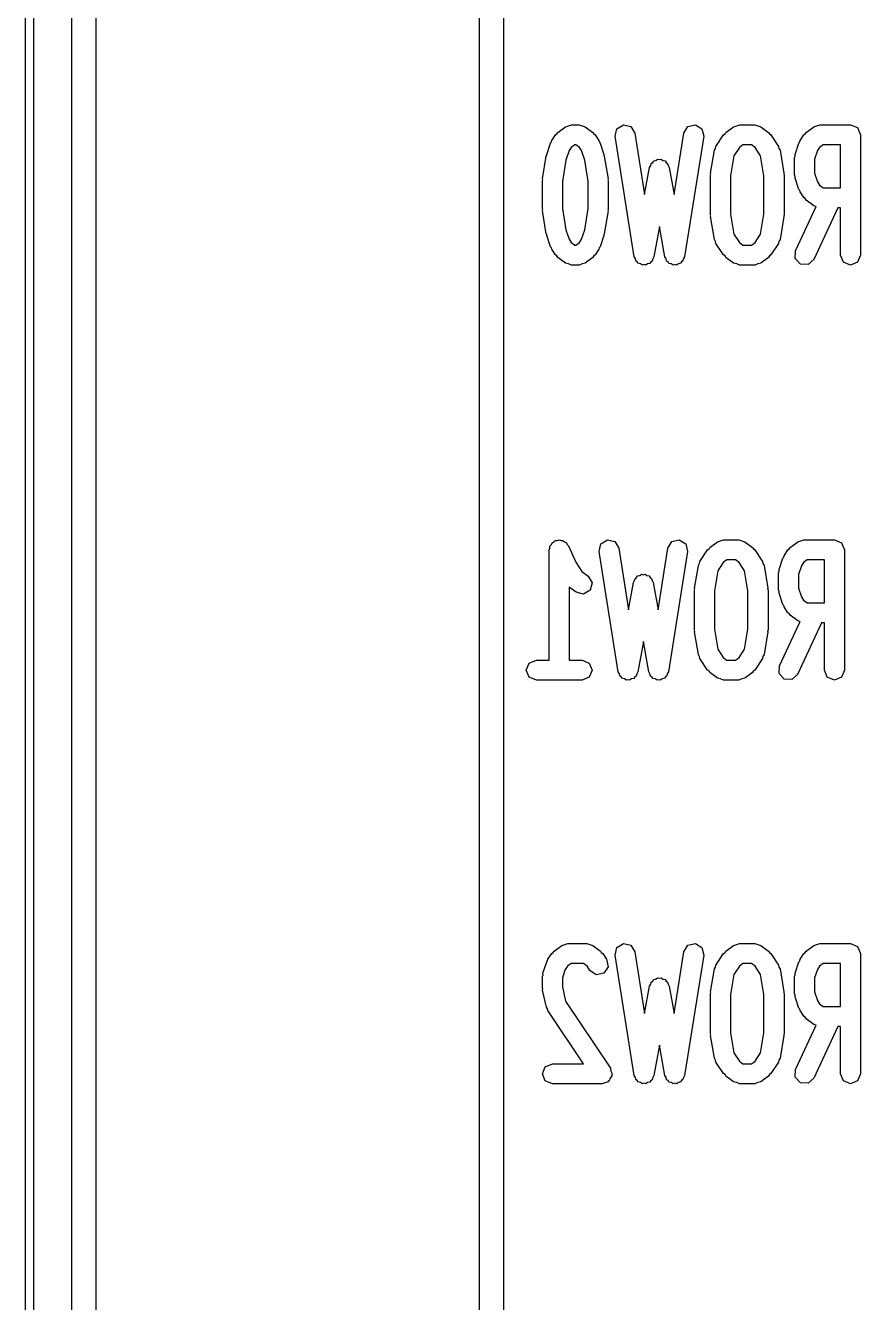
# Model space of a CAD drawing. Extents: x 62 to 223, y -188 to -37.
# Drawn here: x 88.21 to 93.42, y -71.18 to -63.23 of the extents above; entities that cross this region are included whole.
import ezdxf

# ---------------------------------------------------------------- set-up
doc = ezdxf.new("R2010")
doc.units = 0
doc.layers.add('BLACK', color=7, linetype='CONTINUOUS')

msp = doc.modelspace()

# ---------------------------------------------------------------- linework, layer by layer
at = {"layer": 'BLACK', "linetype": 'CONTINUOUS'}
for p, q in [((88.2141, -118.993), (88.2141, -43.2947)), ((88.264, -43.2947), (88.264, -119)), ((88.5027, -78.27), (88.5027, -47.79)), ((91.1927, -47.79), (91.1927, -78.27)), ((88.6527, -47.865), (88.6527, -78.195)), ((91.0427, -78.195), (91.0427, -47.865)), ((91.5312, -63.893), (91.5788, -63.8573)), ((91.5788, -63.8573), (91.598, -63.8524)), ((91.598, -63.8524), (91.6163, -63.8448)), ((91.6163, -63.8448), (91.6639, -63.8448)), ((91.6639, -63.8448), (91.6822, -63.8524)), ((91.6822, -63.8524), (91.7014, -63.8573)), ((91.7014, -63.8573), (91.749, -63.893)), ((91.8879, -63.9171), (91.899, -63.8706)), ((91.899, -63.8706), (91.9398, -63.8456)), ((91.9398, -63.8456), (91.9863, -63.8567)), ((91.9863, -63.8567), (92.0113, -63.8975)), ((92.3165, -63.8975), (92.3415, -63.8567)), ((92.3415, -63.8567), (92.388, -63.8456)), ((92.388, -63.8456), (92.4288, -63.8706)), ((92.4288, -63.8706), (92.4399, -63.9171)), ((92.5788, -63.893), (92.6264, -63.8573)), ((92.6264, -63.8573), (92.6456, -63.8524)), ((92.6456, -63.8524), (92.6639, -63.8448)), ((92.6639, -63.8448), (92.7591, -63.8448)), ((92.7591, -63.8448), (92.7774, -63.8524)), ((92.7774, -63.8524), (92.7966, -63.8573)), ((92.7966, -63.8573), (92.8442, -63.893)), ((93.0788, -63.893), (93.1264, -63.8573)), ((93.1264, -63.8573), (93.1456, -63.8524)), ((93.1456, -63.8524), (93.1639, -63.8448)), ((93.1639, -63.8448), (93.3544, -63.8448)), ((93.3544, -63.8448), (93.3986, -63.8631)), ((93.3986, -63.8631), (93.4169, -63.9073)), ((91.4855, -63.9589), (91.4912, -63.9525)), ((91.4912, -63.9525), (91.4928, -63.944)), ((91.4928, -63.944), (91.5166, -63.9083)), ((91.5166, -63.9083), (91.5256, -63.9023)), ((91.5256, -63.9023), (91.5312, -63.893)), ((91.749, -63.893), (91.7545, -63.9023)), ((91.7545, -63.9023), (91.7635, -63.9083)), ((91.7635, -63.9083), (91.7873, -63.944)), ((91.7873, -63.944), (91.789, -63.9525)), ((91.789, -63.9525), (91.7946, -63.9589)), ((92.0069, -64.6671), (91.8879, -63.9171)), ((92.0113, -63.8975), (92.0721, -64.2806)), ((92.2556, -64.2806), (92.3165, -63.8975)), ((92.4399, -63.9171), (92.3209, -64.6671)), ((92.5166, -63.9798), (92.5643, -63.9083)), ((92.5643, -63.9083), (92.5733, -63.9023)), ((92.5733, -63.9023), (92.5788, -63.893)), ((92.8442, -63.893), (92.8498, -63.9023)), ((92.8498, -63.9023), (92.8588, -63.9083)), ((92.8588, -63.9083), (92.9064, -63.9798)), ((93.0332, -63.9589), (93.0388, -63.9525)), ((93.0388, -63.9525), (93.0405, -63.944)), ((93.0405, -63.944), (93.0643, -63.9083)), ((93.0643, -63.9083), (93.0733, -63.9023)), ((93.0733, -63.9023), (93.0788, -63.893)), ((93.4169, -63.9073), (93.4169, -64.6573)), ((91.4617, -64.0304), (91.4855, -63.9589)), ((91.4621, -64.0355), (91.4617, -64.0304)), ((91.6015, -64.0064), (91.5819, -64.0653)), ((91.6147, -63.9866), (91.6015, -64.0064)), ((91.6371, -63.9698), (91.6147, -63.9866)), ((91.6431, -63.9698), (91.6371, -63.9698)), ((91.6654, -63.9866), (91.6431, -63.9698)), ((91.6787, -64.0064), (91.6654, -63.9866)), ((91.6983, -64.0653), (91.6787, -64.0064)), ((91.7946, -63.9589), (91.8184, -64.0304)), ((91.8184, -64.0304), (91.8181, -64.0355)), ((92.4832, -64.147), (92.507, -64.0042)), ((92.507, -64.0042), (92.5141, -63.9928)), ((92.5141, -63.9928), (92.5166, -63.9798)), ((92.6623, -63.9866), (92.6281, -64.0379)), ((92.6847, -63.9698), (92.6623, -63.9866)), ((92.7383, -63.9698), (92.6847, -63.9698)), ((92.7607, -63.9866), (92.7383, -63.9698)), ((92.7949, -64.0379), (92.7607, -63.9866)), ((92.9064, -63.9798), (92.909, -63.9928)), ((92.909, -63.9928), (92.916, -64.0042)), ((92.916, -64.0042), (92.9398, -64.147)), ((93.0094, -64.0304), (93.0332, -63.9589)), ((93.0101, -64.0406), (93.0094, -64.0304)), ((93.1491, -64.0064), (93.1311, -64.0603)), ((93.1623, -63.9866), (93.1491, -64.0064)), ((93.1847, -63.9698), (93.1623, -63.9866)), ((93.2919, -63.9698), (93.1847, -63.9698)), ((93.2919, -64.2376), (93.2919, -63.9698)), ((91.4356, -64.1827), (91.4594, -64.0399)), ((91.4594, -64.0399), (91.4621, -64.0355)), ((91.5819, -64.0653), (91.5597, -64.1982)), ((91.7204, -64.1982), (91.6983, -64.0653)), ((91.8181, -64.0355), (91.8208, -64.0399)), ((91.8208, -64.0399), (91.8446, -64.1827)), ((92.0721, -64.2806), (92.1024, -64.1106)), ((92.1024, -64.1106), (92.1097, -64.0991)), ((92.1097, -64.0991), (92.1126, -64.0858)), ((92.1126, -64.0858), (92.1221, -64.0798)), ((92.1221, -64.0798), (92.1281, -64.0703)), ((92.1281, -64.0703), (92.1414, -64.0674)), ((92.1414, -64.0674), (92.1529, -64.06)), ((92.1529, -64.06), (92.1639, -64.0624)), ((92.1639, -64.0624), (92.1748, -64.06)), ((92.1748, -64.06), (92.1863, -64.0674)), ((92.1863, -64.0674), (92.1997, -64.0703)), ((92.1997, -64.0703), (92.2057, -64.0798)), ((92.2057, -64.0798), (92.2151, -64.0858)), ((92.2151, -64.0858), (92.2181, -64.0991)), ((92.2181, -64.0991), (92.2254, -64.1106)), ((92.2254, -64.1106), (92.2556, -64.2806)), ((92.6281, -64.0379), (92.6073, -64.1625)), ((92.8157, -64.1625), (92.7949, -64.0379)), ((93.0061, -64.0501), (93.0101, -64.0406)), ((93.0061, -64.1573), (93.0061, -64.0501)), ((93.1311, -64.0603), (93.1311, -64.1471)), ((91.4347, -64.193), (91.4368, -64.188)), ((91.4368, -64.188), (91.4356, -64.1827)), ((91.8446, -64.1827), (91.8434, -64.188)), ((91.8434, -64.188), (91.8454, -64.193)), ((92.4823, -64.1573), (92.4844, -64.1523)), ((92.4823, -64.4073), (92.4823, -64.1573)), ((92.4844, -64.1523), (92.4832, -64.147)), ((92.6073, -64.1625), (92.6073, -64.4021)), ((92.8157, -64.4021), (92.8157, -64.1625)), ((92.9398, -64.147), (92.9386, -64.1523)), ((92.9386, -64.1523), (92.9407, -64.1573)), ((92.9407, -64.1573), (92.9407, -64.4073)), ((93.0101, -64.1668), (93.0061, -64.1573)), ((93.0094, -64.1771), (93.0101, -64.1668)), ((93.0332, -64.2485), (93.0094, -64.1771)), ((93.1311, -64.1471), (93.1491, -64.201)), ((91.4347, -64.3716), (91.4347, -64.193)), ((91.5597, -64.1982), (91.5597, -64.3664)), ((91.7204, -64.3664), (91.7204, -64.1982)), ((91.8454, -64.193), (91.8454, -64.3716)), ((93.0388, -64.255), (93.0332, -64.2485)), ((93.0405, -64.2634), (93.0388, -64.255)), ((93.0643, -64.2991), (93.0405, -64.2634)), ((93.1491, -64.201), (93.1623, -64.2209)), ((93.1623, -64.2209), (93.1847, -64.2376)), ((93.1847, -64.2376), (93.2919, -64.2376)), ((93.0733, -64.3051), (93.0643, -64.2991)), ((93.0788, -64.3144), (93.0733, -64.3051)), ((93.1264, -64.3501), (93.0788, -64.3144)), ((93.1412, -64.3539), (93.1264, -64.3501)), ((91.4368, -64.3766), (91.4347, -64.3716)), ((91.4356, -64.3818), (91.4368, -64.3766)), ((91.4594, -64.5247), (91.4356, -64.3818)), ((91.5597, -64.3664), (91.5819, -64.4993)), ((91.6983, -64.4993), (91.7204, -64.3664)), ((91.8446, -64.3818), (91.8208, -64.5247)), ((91.8454, -64.3716), (91.8434, -64.3766)), ((91.8434, -64.3766), (91.8446, -64.3818)), ((92.4844, -64.4123), (92.4823, -64.4073)), ((92.4832, -64.4176), (92.4844, -64.4123)), ((92.507, -64.5604), (92.4832, -64.4176)), ((92.6073, -64.4021), (92.6281, -64.5266)), ((92.7949, -64.5266), (92.8157, -64.4021)), ((92.9398, -64.4176), (92.916, -64.5604)), ((92.9407, -64.4073), (92.9386, -64.4123)), ((92.9386, -64.4123), (92.9398, -64.4176)), ((93.012, -64.6309), (93.1412, -64.3539)), ((93.2751, -64.3626), (93.1253, -64.6837)), ((93.2919, -64.3626), (93.2751, -64.3626)), ((93.2919, -64.6573), (93.2919, -64.3626)), ((91.5819, -64.4993), (91.6015, -64.5582)), ((91.6787, -64.5582), (91.6983, -64.4993)), ((92.1639, -64.4786), (92.1302, -64.6682)), ((92.1976, -64.6682), (92.1639, -64.4786)), ((91.4621, -64.5291), (91.4594, -64.5247)), ((91.4617, -64.5342), (91.4621, -64.5291)), ((91.4855, -64.6056), (91.4617, -64.5342)), ((91.6015, -64.5582), (91.6147, -64.578)), ((91.6147, -64.578), (91.6371, -64.5948)), ((91.6431, -64.5948), (91.6654, -64.578)), ((91.6654, -64.578), (91.6787, -64.5582)), ((91.8184, -64.5342), (91.7946, -64.6056)), ((91.8208, -64.5247), (91.8181, -64.5291)), ((91.8181, -64.5291), (91.8184, -64.5342)), ((92.5141, -64.5717), (92.507, -64.5604)), ((92.5166, -64.5848), (92.5141, -64.5717)), ((92.5643, -64.6562), (92.5166, -64.5848)), ((92.6281, -64.5266), (92.6623, -64.578)), ((92.6623, -64.578), (92.6847, -64.5948)), ((92.7383, -64.5948), (92.7607, -64.578)), ((92.7607, -64.578), (92.7949, -64.5266)), ((92.9064, -64.5848), (92.8588, -64.6562)), ((92.909, -64.5717), (92.9064, -64.5848)), ((92.916, -64.5604), (92.909, -64.5717)), ((91.4912, -64.6121), (91.4855, -64.6056)), ((91.4928, -64.6205), (91.4912, -64.6121)), ((91.5166, -64.6562), (91.4928, -64.6205)), ((91.5256, -64.6623), (91.5166, -64.6562)), ((91.5311, -64.6716), (91.5256, -64.6623)), ((91.6371, -64.5948), (91.6431, -64.5948)), ((91.7545, -64.6623), (91.749, -64.6716)), ((91.7635, -64.6562), (91.7545, -64.6623)), ((91.7873, -64.6205), (91.7635, -64.6562)), ((91.789, -64.6121), (91.7873, -64.6205)), ((91.7946, -64.6056), (91.789, -64.6121)), ((92.0143, -64.6792), (92.0069, -64.6671)), ((92.1302, -64.6682), (92.1225, -64.6802)), ((92.2052, -64.6802), (92.1976, -64.6682)), ((92.3209, -64.6671), (92.3134, -64.6792)), ((92.5733, -64.6623), (92.5643, -64.6562)), ((92.5788, -64.6716), (92.5733, -64.6623)), ((92.6847, -64.5948), (92.7383, -64.5948)), ((92.8498, -64.6623), (92.8443, -64.6716)), ((92.8588, -64.6562), (92.8498, -64.6623)), ((93.0099, -64.6786), (93.012, -64.6309)), ((93.3102, -64.7015), (93.2919, -64.6573)), ((93.4169, -64.6573), (93.3986, -64.7015)), ((91.5788, -64.7073), (91.5311, -64.6716)), ((91.598, -64.7122), (91.5788, -64.7073)), ((91.6163, -64.7198), (91.598, -64.7122)), ((91.6639, -64.7198), (91.6163, -64.7198)), ((91.6822, -64.7122), (91.6639, -64.7198)), ((91.7014, -64.7073), (91.6822, -64.7122)), ((91.749, -64.6716), (91.7014, -64.7073)), ((92.0174, -64.6931), (92.0143, -64.6792)), ((92.0264, -64.6988), (92.0174, -64.6931)), ((92.0319, -64.7079), (92.0264, -64.6988)), ((92.0457, -64.7112), (92.0319, -64.7079)), ((92.0577, -64.7188), (92.0457, -64.7112)), ((92.0681, -64.7165), (92.0577, -64.7188)), ((92.0784, -64.719), (92.0681, -64.7165)), ((92.0906, -64.7116), (92.0784, -64.719)), ((92.1044, -64.7085), (92.0906, -64.7116)), ((92.1102, -64.6996), (92.1044, -64.7085)), ((92.1192, -64.694), (92.1102, -64.6996)), ((92.1225, -64.6802), (92.1192, -64.694)), ((92.2086, -64.694), (92.2052, -64.6802)), ((92.2176, -64.6996), (92.2086, -64.694)), ((92.2234, -64.7085), (92.2176, -64.6996)), ((92.2372, -64.7116), (92.2234, -64.7085)), ((92.2493, -64.719), (92.2372, -64.7116)), ((92.2597, -64.7165), (92.2493, -64.719)), ((92.2701, -64.7188), (92.2597, -64.7165)), ((92.282, -64.7112), (92.2701, -64.7188)), ((92.2958, -64.7079), (92.282, -64.7112)), ((92.3014, -64.6988), (92.2958, -64.7079)), ((92.3104, -64.6931), (92.3014, -64.6988)), ((92.3134, -64.6792), (92.3104, -64.6931)), ((92.6264, -64.7073), (92.5788, -64.6716)), ((92.6456, -64.7122), (92.6264, -64.7073)), ((92.6639, -64.7198), (92.6456, -64.7122)), ((92.7591, -64.7198), (92.6639, -64.7198)), ((92.7774, -64.7122), (92.7591, -64.7198)), ((92.7966, -64.7073), (92.7774, -64.7122)), ((92.8443, -64.6716), (92.7966, -64.7073)), ((93.0422, -64.7139), (93.0099, -64.6786)), ((93.09, -64.716), (93.0422, -64.7139)), ((93.1253, -64.6837), (93.09, -64.716)), ((93.3544, -64.7198), (93.3102, -64.7015)), ((93.3986, -64.7015), (93.3544, -64.7198)), ((91.4776, -66.4928), (91.482, -66.482)), ((91.4776, -67.1803), (91.4776, -66.4928)), ((91.4817, -66.4704), (91.4908, -66.4608)), ((91.482, -66.482), (91.4817, -66.4704)), ((91.4908, -66.4608), (91.4959, -66.4486)), ((91.4959, -66.4486), (91.5067, -66.4441)), ((91.5067, -66.4441), (91.5147, -66.4357)), ((91.5147, -66.4357), (91.5279, -66.4353)), ((91.5279, -66.4353), (91.5401, -66.4303)), ((91.5401, -66.4303), (91.5509, -66.4348)), ((91.5509, -66.4348), (91.5625, -66.4345)), ((91.5625, -66.4345), (91.5721, -66.4435)), ((91.5721, -66.4435), (91.5843, -66.4486)), ((91.5843, -66.4486), (91.5887, -66.4594)), ((91.5887, -66.4594), (91.5972, -66.4674)), ((91.5972, -66.4674), (91.6427, -66.5697)), ((91.7879, -66.5026), (91.799, -66.4561)), ((91.799, -66.4561), (91.8398, -66.4311)), ((91.8398, -66.4311), (91.8863, -66.4422)), ((91.8863, -66.4422), (91.9113, -66.483)), ((91.9113, -66.483), (91.9721, -66.8661)), ((92.1556, -66.8661), (92.2165, -66.483)), ((92.2165, -66.483), (92.2415, -66.4422)), ((92.2415, -66.4422), (92.288, -66.4311)), ((92.288, -66.4311), (92.3288, -66.4561)), ((92.3288, -66.4561), (92.3399, -66.5026)), ((92.4166, -66.5653), (92.4643, -66.4938)), ((92.4643, -66.4938), (92.4733, -66.4878)), ((92.4733, -66.4878), (92.4788, -66.4785)), ((92.4788, -66.4785), (92.5264, -66.4428)), ((92.5264, -66.4428), (92.5456, -66.4379)), ((92.5456, -66.4379), (92.5639, -66.4303)), ((92.5639, -66.4303), (92.6591, -66.4303)), ((92.6591, -66.4303), (92.6774, -66.4379)), ((92.6774, -66.4379), (92.6966, -66.4428)), ((92.6966, -66.4428), (92.7442, -66.4785)), ((92.7442, -66.4785), (92.7498, -66.4878)), ((92.7498, -66.4878), (92.7588, -66.4938)), ((92.7588, -66.4938), (92.8064, -66.5653)), ((92.9405, -66.5295), (92.9643, -66.4938)), ((92.9643, -66.4938), (92.9733, -66.4878)), ((92.9733, -66.4878), (92.9788, -66.4785)), ((92.9788, -66.4785), (93.0264, -66.4428)), ((93.0264, -66.4428), (93.0456, -66.4379)), ((93.0456, -66.4379), (93.0639, -66.4303)), ((93.0639, -66.4303), (93.2544, -66.4303)), ((93.2544, -66.4303), (93.2986, -66.4486)), ((93.2986, -66.4486), (93.3169, -66.4928)), ((93.3169, -66.4928), (93.3169, -67.2428)), ((91.6427, -66.5697), (91.6814, -66.6278)), ((91.9069, -67.2526), (91.7879, -66.5026)), ((92.3399, -66.5026), (92.2209, -67.2526)), ((92.407, -66.5897), (92.4141, -66.5783)), ((92.4141, -66.5783), (92.4166, -66.5653)), ((92.5623, -66.5721), (92.5281, -66.6234)), ((92.5847, -66.5553), (92.5623, -66.5721)), ((92.6383, -66.5553), (92.5847, -66.5553)), ((92.6607, -66.5721), (92.6383, -66.5553)), ((92.6949, -66.6234), (92.6607, -66.5721)), ((92.8064, -66.5653), (92.809, -66.5783)), ((92.809, -66.5783), (92.816, -66.5897)), ((92.9094, -66.6159), (92.9332, -66.5444)), ((92.9332, -66.5444), (92.9388, -66.538)), ((92.9388, -66.538), (92.9405, -66.5295)), ((93.0623, -66.5721), (93.0491, -66.5919)), ((93.0847, -66.5553), (93.0623, -66.5721)), ((93.1919, -66.5553), (93.0847, -66.5553)), ((93.1919, -66.8231), (93.1919, -66.5553)), ((91.6814, -66.6278), (91.7204, -66.6571)), ((91.7204, -66.6571), (91.7448, -66.6982)), ((92.0221, -66.6653), (92.0281, -66.6558)), ((92.0281, -66.6558), (92.0414, -66.6529)), ((92.0414, -66.6529), (92.0529, -66.6455)), ((92.0529, -66.6455), (92.0639, -66.6479)), ((92.0639, -66.6479), (92.0748, -66.6455)), ((92.0748, -66.6455), (92.0863, -66.6529)), ((92.0863, -66.6529), (92.0997, -66.6558)), ((92.0997, -66.6558), (92.1057, -66.6653)), ((92.3832, -66.7325), (92.407, -66.5897)), ((92.5281, -66.6234), (92.5073, -66.748)), ((92.7157, -66.748), (92.6949, -66.6234)), ((92.816, -66.5897), (92.8398, -66.7325)), ((92.9061, -66.6356), (92.9101, -66.6261)), ((92.9061, -66.7428), (92.9061, -66.6356)), ((92.9101, -66.6261), (92.9094, -66.6159)), ((93.0491, -66.5919), (93.0311, -66.6458)), ((93.0311, -66.6458), (93.0311, -66.7326)), ((91.6454, -66.7571), (91.6026, -66.7249)), ((91.6026, -66.7249), (91.6026, -67.1803)), ((91.7448, -66.6982), (91.7329, -66.7446)), ((91.9721, -66.8661), (92.0024, -66.6961)), ((92.0024, -66.6961), (92.0097, -66.6846)), ((92.0097, -66.6846), (92.0126, -66.6713)), ((92.0126, -66.6713), (92.0221, -66.6653)), ((92.1057, -66.6653), (92.1151, -66.6713)), ((92.1151, -66.6713), (92.1181, -66.6846)), ((92.1181, -66.6846), (92.1254, -66.6961)), ((92.1254, -66.6961), (92.1556, -66.8661)), ((92.3823, -66.7428), (92.3844, -66.7378)), ((92.3844, -66.7378), (92.3832, -66.7325)), ((92.8398, -66.7325), (92.8386, -66.7378)), ((92.8386, -66.7378), (92.8407, -66.7428)), ((93.0311, -66.7326), (93.0491, -66.7865)), ((91.6918, -66.7689), (91.6454, -66.7571)), ((91.7329, -66.7446), (91.6918, -66.7689)), ((92.3823, -66.9928), (92.3823, -66.7428)), ((92.5073, -66.748), (92.5073, -66.9876)), ((92.7157, -66.9876), (92.7157, -66.748)), ((92.8407, -66.7428), (92.8407, -66.9928)), ((92.9101, -66.7523), (92.9061, -66.7428)), ((92.9094, -66.7626), (92.9101, -66.7523)), ((92.9332, -66.834), (92.9094, -66.7626)), ((93.0491, -66.7865), (93.0623, -66.8064)), ((93.0623, -66.8064), (93.0847, -66.8231)), ((92.9388, -66.8405), (92.9332, -66.834)), ((92.9405, -66.8489), (92.9388, -66.8405)), ((92.9643, -66.8846), (92.9405, -66.8489)), ((92.9733, -66.8906), (92.9643, -66.8846)), ((92.9788, -66.8999), (92.9733, -66.8906)), ((93.0847, -66.8231), (93.1919, -66.8231)), ((92.912, -67.2164), (93.0412, -66.9394)), ((93.0264, -66.9356), (92.9788, -66.8999)), ((93.1751, -66.9481), (93.0253, -67.2692)), ((93.0412, -66.9394), (93.0264, -66.9356)), ((93.1919, -66.9481), (93.1751, -66.9481)), ((93.1919, -67.2428), (93.1919, -66.9481)), ((92.3844, -66.9978), (92.3823, -66.9928)), ((92.3832, -67.0031), (92.3844, -66.9978)), ((92.407, -67.1459), (92.3832, -67.0031)), ((92.5073, -66.9876), (92.5281, -67.1121)), ((92.6949, -67.1121), (92.7157, -66.9876)), ((92.8398, -67.0031), (92.816, -67.1459)), ((92.8407, -66.9928), (92.8386, -66.9978)), ((92.8386, -66.9978), (92.8398, -67.0031)), ((92.0639, -67.0641), (92.0302, -67.2537)), ((92.0976, -67.2537), (92.0639, -67.0641)), ((92.5281, -67.1121), (92.5623, -67.1635)), ((92.6607, -67.1635), (92.6949, -67.1121)), ((91.3347, -67.2428), (91.353, -67.1986)), ((91.353, -67.1986), (91.3972, -67.1803)), ((91.3972, -67.1803), (91.4776, -67.1803)), ((91.6026, -67.1803), (91.6829, -67.1803)), ((91.6829, -67.1803), (91.7271, -67.1986)), ((91.7271, -67.1986), (91.7454, -67.2428)), ((92.4141, -67.1572), (92.407, -67.1459)), ((92.4166, -67.1703), (92.4141, -67.1572)), ((92.4643, -67.2417), (92.4166, -67.1703)), ((92.5623, -67.1635), (92.5847, -67.1803)), ((92.5847, -67.1803), (92.6383, -67.1803)), ((92.6383, -67.1803), (92.6607, -67.1635)), ((92.8064, -67.1703), (92.7588, -67.2417)), ((92.809, -67.1572), (92.8064, -67.1703)), ((92.816, -67.1459), (92.809, -67.1572)), ((91.353, -67.287), (91.3347, -67.2428)), ((91.3972, -67.3053), (91.353, -67.287)), ((91.7271, -67.287), (91.6829, -67.3053)), ((91.7454, -67.2428), (91.7271, -67.287)), ((91.9143, -67.2647), (91.9069, -67.2526)), ((91.9174, -67.2786), (91.9143, -67.2647)), ((91.9264, -67.2843), (91.9174, -67.2786)), ((91.9319, -67.2934), (91.9264, -67.2843)), ((91.9457, -67.2967), (91.9319, -67.2934)), ((92.0044, -67.294), (91.9906, -67.2971)), ((92.0102, -67.2851), (92.0044, -67.294)), ((92.0192, -67.2795), (92.0102, -67.2851)), ((92.0225, -67.2657), (92.0192, -67.2795)), ((92.0302, -67.2537), (92.0225, -67.2657)), ((92.1052, -67.2657), (92.0976, -67.2537)), ((92.1086, -67.2795), (92.1052, -67.2657)), ((92.1176, -67.2851), (92.1086, -67.2795)), ((92.1234, -67.294), (92.1176, -67.2851)), ((92.1372, -67.2971), (92.1234, -67.294)), ((92.1958, -67.2934), (92.182, -67.2967)), ((92.2014, -67.2843), (92.1958, -67.2934)), ((92.2104, -67.2786), (92.2014, -67.2843)), ((92.2134, -67.2647), (92.2104, -67.2786)), ((92.2209, -67.2526), (92.2134, -67.2647)), ((92.4733, -67.2478), (92.4643, -67.2417)), ((92.4788, -67.2571), (92.4733, -67.2478)), ((92.5264, -67.2928), (92.4788, -67.2571)), ((92.5456, -67.2977), (92.5264, -67.2928)), ((92.6966, -67.2928), (92.6774, -67.2977)), ((92.7443, -67.2571), (92.6966, -67.2928)), ((92.7498, -67.2478), (92.7443, -67.2571)), ((92.7588, -67.2417), (92.7498, -67.2478)), ((92.9099, -67.2641), (92.912, -67.2164)), ((92.9422, -67.2994), (92.9099, -67.2641)), ((93.0253, -67.2692), (92.99, -67.3015)), ((93.2102, -67.287), (93.1919, -67.2428)), ((93.2544, -67.3053), (93.2102, -67.287)), ((93.2986, -67.287), (93.2544, -67.3053)), ((93.3169, -67.2428), (93.2986, -67.287)), ((91.6829, -67.3053), (91.3972, -67.3053)), ((91.9577, -67.3043), (91.9457, -67.2967)), ((91.9681, -67.302), (91.9577, -67.3043)), ((91.9784, -67.3045), (91.9681, -67.302)), ((91.9906, -67.2971), (91.9784, -67.3045)), ((92.1493, -67.3045), (92.1372, -67.2971)), ((92.1597, -67.302), (92.1493, -67.3045)), ((92.1701, -67.3043), (92.1597, -67.302)), ((92.182, -67.2967), (92.1701, -67.3043)), ((92.5639, -67.3053), (92.5456, -67.2977)), ((92.6591, -67.3053), (92.5639, -67.3053)), ((92.6774, -67.2977), (92.6591, -67.3053)), ((92.99, -67.3015), (92.9422, -67.2994)), ((91.5073, -68.993), (91.555, -68.9573)), ((91.555, -68.9573), (91.5742, -68.9524)), ((91.5742, -68.9524), (91.5925, -68.9448)), ((91.5925, -68.9448), (91.7115, -68.9448)), ((91.7115, -68.9448), (91.7298, -68.9524)), ((91.7298, -68.9524), (91.749, -68.9573)), ((91.749, -68.9573), (91.7966, -68.993)), ((91.899, -68.9706), (91.9398, -68.9456)), ((91.9398, -68.9456), (91.9863, -68.9567)), ((91.9863, -68.9567), (92.0113, -68.9975)), ((92.3165, -68.9975), (92.3415, -68.9567)), ((92.3415, -68.9567), (92.388, -68.9456)), ((92.388, -68.9456), (92.4288, -68.9706)), ((92.5788, -68.993), (92.6264, -68.9573)), ((92.6264, -68.9573), (92.6456, -68.9524)), ((92.6456, -68.9524), (92.6639, -68.9448)), ((92.6639, -68.9448), (92.7591, -68.9448)), ((92.7591, -68.9448), (92.7774, -68.9524)), ((92.7774, -68.9524), (92.7966, -68.9573)), ((92.7966, -68.9573), (92.8442, -68.993)), ((93.0788, -68.993), (93.1264, -68.9573)), ((93.1264, -68.9573), (93.1456, -68.9524)), ((93.1456, -68.9524), (93.1639, -68.9448)), ((93.1639, -68.9448), (93.3544, -68.9448)), ((93.3544, -68.9448), (93.3986, -68.9631)), ((93.3986, -68.9631), (93.4169, -69.0073)), ((91.4674, -69.0525), (91.469, -69.044)), ((91.469, -69.044), (91.4928, -69.0083)), ((91.4928, -69.0083), (91.5018, -69.0023)), ((91.5018, -69.0023), (91.5073, -68.993)), ((91.7966, -68.993), (91.8021, -69.0023)), ((91.8021, -69.0023), (91.8111, -69.0083)), ((91.8111, -69.0083), (91.8349, -69.044)), ((91.8349, -69.044), (91.8442, -69.091)), ((91.8879, -69.0171), (91.899, -68.9706)), ((92.0069, -69.7671), (91.8879, -69.0171)), ((92.0113, -68.9975), (92.0721, -69.3806)), ((92.2556, -69.3806), (92.3165, -68.9975)), ((92.4399, -69.0171), (92.3209, -69.7671)), ((92.4288, -68.9706), (92.4399, -69.0171)), ((92.5166, -69.0798), (92.5643, -69.0083)), ((92.5643, -69.0083), (92.5733, -69.0023)), ((92.5733, -69.0023), (92.5788, -68.993)), ((92.8442, -68.993), (92.8498, -69.0023)), ((92.8498, -69.0023), (92.8588, -69.0083)), ((92.8588, -69.0083), (92.9064, -69.0798)), ((93.0388, -69.0525), (93.0405, -69.044)), ((93.0405, -69.044), (93.0643, -69.0083)), ((93.0643, -69.0083), (93.0733, -69.0023)), ((93.0733, -69.0023), (93.0788, -68.993)), ((93.4169, -69.0073), (93.4169, -69.7573)), ((91.4379, -69.1304), (91.4617, -69.0589)), ((91.4617, -69.0589), (91.4674, -69.0525)), ((91.5777, -69.1064), (91.5597, -69.1603)), ((91.5909, -69.0866), (91.5777, -69.1064)), ((91.6133, -69.0698), (91.5909, -69.0866)), ((91.6907, -69.0698), (91.6133, -69.0698)), ((91.7131, -69.0866), (91.6907, -69.0698)), ((91.7309, -69.1134), (91.7131, -69.0866)), ((91.7707, -69.14), (91.7309, -69.1134)), ((91.8442, -69.091), (91.8176, -69.1307)), ((92.4832, -69.247), (92.507, -69.1042)), ((92.507, -69.1042), (92.5141, -69.0928)), ((92.5141, -69.0928), (92.5166, -69.0798)), ((92.6623, -69.0866), (92.6281, -69.1379)), ((92.6847, -69.0698), (92.6623, -69.0866)), ((92.7383, -69.0698), (92.6847, -69.0698)), ((92.7607, -69.0866), (92.7383, -69.0698)), ((92.7949, -69.1379), (92.7607, -69.0866)), ((92.9064, -69.0798), (92.909, -69.0928)), ((92.909, -69.0928), (92.916, -69.1042)), ((92.916, -69.1042), (92.9398, -69.247)), ((93.0094, -69.1304), (93.0332, -69.0589)), ((93.0332, -69.0589), (93.0388, -69.0525)), ((93.1491, -69.1064), (93.1311, -69.1603)), ((93.1623, -69.0866), (93.1491, -69.1064)), ((93.1847, -69.0698), (93.1623, -69.0866)), ((93.2919, -69.0698), (93.1847, -69.0698)), ((93.2919, -69.3376), (93.2919, -69.0698)), ((91.4347, -69.1501), (91.4387, -69.1406)), ((91.4347, -69.2216), (91.4347, -69.1501)), ((91.4387, -69.1406), (91.4379, -69.1304)), ((91.5597, -69.1603), (91.5597, -69.2147)), ((91.8176, -69.1307), (91.7707, -69.14)), ((92.1024, -69.2106), (92.1097, -69.1991)), ((92.1097, -69.1991), (92.1126, -69.1858)), ((92.1126, -69.1858), (92.1221, -69.1798)), ((92.1221, -69.1798), (92.1281, -69.1703)), ((92.1281, -69.1703), (92.1414, -69.1674)), ((92.1414, -69.1674), (92.1529, -69.16)), ((92.1529, -69.16), (92.1639, -69.1624)), ((92.1639, -69.1624), (92.1748, -69.16)), ((92.1748, -69.16), (92.1863, -69.1674)), ((92.1863, -69.1674), (92.1997, -69.1703)), ((92.1997, -69.1703), (92.2057, -69.1798)), ((92.2057, -69.1798), (92.2151, -69.1858)), ((92.2151, -69.1858), (92.2181, -69.1991)), ((92.2181, -69.1991), (92.2254, -69.2106)), ((92.6281, -69.1379), (92.6073, -69.2625)), ((92.8157, -69.2625), (92.7949, -69.1379)), ((93.0061, -69.1501), (93.0101, -69.1406)), ((93.0061, -69.2573), (93.0061, -69.1501)), ((93.0101, -69.1406), (93.0094, -69.1304)), ((93.1311, -69.1603), (93.1311, -69.2471)), ((91.4374, -69.2281), (91.4347, -69.2216)), ((91.4362, -69.2351), (91.4374, -69.2281)), ((91.46, -69.3423), (91.4362, -69.2351)), ((91.5597, -69.2147), (91.5795, -69.3038)), ((92.0721, -69.3806), (92.1024, -69.2106)), ((92.2254, -69.2106), (92.2556, -69.3806)), ((92.4823, -69.2573), (92.4844, -69.2523)), ((92.4823, -69.5073), (92.4823, -69.2573)), ((92.4844, -69.2523), (92.4832, -69.247)), ((92.6073, -69.2625), (92.6073, -69.5021)), ((92.8157, -69.5021), (92.8157, -69.2625)), ((92.9398, -69.247), (92.9386, -69.2523)), ((92.9386, -69.2523), (92.9407, -69.2573)), ((92.9407, -69.2573), (92.9407, -69.5073)), ((93.0101, -69.2668), (93.0061, -69.2573)), ((93.0094, -69.2771), (93.0101, -69.2668)), ((93.0332, -69.3485), (93.0094, -69.2771)), ((93.1311, -69.2471), (93.1491, -69.301)), ((91.4668, -69.3519), (91.46, -69.3423)), ((91.469, -69.3634), (91.4668, -69.3519)), ((91.5795, -69.3038), (91.8588, -69.7226)), ((93.0388, -69.355), (93.0332, -69.3485)), ((93.0405, -69.3634), (93.0388, -69.355)), ((93.1491, -69.301), (93.1623, -69.3209)), ((93.1623, -69.3209), (93.1847, -69.3376)), ((93.1847, -69.3376), (93.2919, -69.3376)), ((91.69, -69.6948), (91.469, -69.3634)), ((93.0643, -69.3991), (93.0405, -69.3634)), ((93.0733, -69.4051), (93.0643, -69.3991)), ((93.0788, -69.4144), (93.0733, -69.4051)), ((93.1264, -69.4501), (93.0788, -69.4144)), ((92.4844, -69.5123), (92.4823, -69.5073)), ((92.4832, -69.5176), (92.4844, -69.5123)), ((92.507, -69.6604), (92.4832, -69.5176)), ((92.6073, -69.5021), (92.6281, -69.6266)), ((92.7949, -69.6266), (92.8157, -69.5021)), ((92.9398, -69.5176), (92.916, -69.6604)), ((92.9407, -69.5073), (92.9386, -69.5123)), ((92.9386, -69.5123), (92.9398, -69.5176)), ((93.012, -69.7309), (93.1412, -69.4539)), ((93.2751, -69.4626), (93.1253, -69.7837)), ((93.1412, -69.4539), (93.1264, -69.4501)), ((93.2919, -69.4626), (93.2751, -69.4626)), ((93.2919, -69.7573), (93.2919, -69.4626)), ((92.1639, -69.5786), (92.1302, -69.7682)), ((92.1976, -69.7682), (92.1639, -69.5786)), ((92.5141, -69.6717), (92.507, -69.6604)), ((92.5166, -69.6848), (92.5141, -69.6717)), ((92.6281, -69.6266), (92.6623, -69.678)), ((92.6623, -69.678), (92.6847, -69.6948)), ((92.7383, -69.6948), (92.7607, -69.678)), ((92.7607, -69.678), (92.7949, -69.6266)), ((92.909, -69.6717), (92.9064, -69.6848)), ((92.916, -69.6604), (92.909, -69.6717)), ((91.4347, -69.7573), (91.453, -69.7131)), ((91.453, -69.8015), (91.4347, -69.7573)), ((91.453, -69.7131), (91.4972, -69.6948)), ((91.4972, -69.6948), (91.69, -69.6948)), ((91.8588, -69.7226), (91.8623, -69.7405)), ((91.8623, -69.7405), (91.8692, -69.7573)), ((91.8692, -69.7573), (91.8668, -69.7632)), ((92.5643, -69.7562), (92.5166, -69.6848)), ((92.5733, -69.7623), (92.5643, -69.7562)), ((92.6847, -69.6948), (92.7383, -69.6948)), ((92.8588, -69.7562), (92.8498, -69.7623)), ((92.9064, -69.6848), (92.8588, -69.7562)), ((93.0099, -69.7786), (93.012, -69.7309)), ((93.3102, -69.8015), (93.2919, -69.7573)), ((93.4169, -69.7573), (93.3986, -69.8015)), ((91.4972, -69.8198), (91.453, -69.8015)), ((91.8067, -69.8198), (91.4972, -69.8198)), ((91.8236, -69.8128), (91.8067, -69.8198)), ((91.8414, -69.8093), (91.8236, -69.8128)), ((91.845, -69.8039), (91.8414, -69.8093)), ((91.8509, -69.8015), (91.845, -69.8039)), ((91.8579, -69.7847), (91.8509, -69.8015)), ((91.868, -69.7695), (91.8579, -69.7847)), ((91.8668, -69.7632), (91.868, -69.7695)), ((92.0143, -69.7792), (92.0069, -69.7671)), ((92.0174, -69.7931), (92.0143, -69.7792)), ((92.0264, -69.7988), (92.0174, -69.7931)), ((92.0319, -69.8079), (92.0264, -69.7988)), ((92.0457, -69.8112), (92.0319, -69.8079)), ((92.0577, -69.8188), (92.0457, -69.8112)), ((92.0681, -69.8165), (92.0577, -69.8188)), ((92.0784, -69.819), (92.0681, -69.8165)), ((92.0906, -69.8116), (92.0784, -69.819)), ((92.1044, -69.8085), (92.0906, -69.8116)), ((92.1102, -69.7996), (92.1044, -69.8085)), ((92.1192, -69.794), (92.1102, -69.7996)), ((92.1225, -69.7802), (92.1192, -69.794)), ((92.1302, -69.7682), (92.1225, -69.7802)), ((92.2052, -69.7802), (92.1976, -69.7682)), ((92.2086, -69.794), (92.2052, -69.7802)), ((92.2176, -69.7996), (92.2086, -69.794)), ((92.2234, -69.8085), (92.2176, -69.7996)), ((92.2372, -69.8116), (92.2234, -69.8085)), ((92.2493, -69.819), (92.2372, -69.8116)), ((92.2597, -69.8165), (92.2493, -69.819)), ((92.2701, -69.8188), (92.2597, -69.8165)), ((92.282, -69.8112), (92.2701, -69.8188)), ((92.2958, -69.8079), (92.282, -69.8112)), ((92.3014, -69.7988), (92.2958, -69.8079)), ((92.3104, -69.7931), (92.3014, -69.7988)), ((92.3134, -69.7792), (92.3104, -69.7931)), ((92.3209, -69.7671), (92.3134, -69.7792)), ((92.5788, -69.7716), (92.5733, -69.7623)), ((92.6264, -69.8073), (92.5788, -69.7716)), ((92.6456, -69.8122), (92.6264, -69.8073)), ((92.6639, -69.8198), (92.6456, -69.8122)), ((92.7591, -69.8198), (92.6639, -69.8198)), ((92.7774, -69.8122), (92.7591, -69.8198)), ((92.7966, -69.8073), (92.7774, -69.8122)), ((92.8443, -69.7716), (92.7966, -69.8073)), ((92.8498, -69.7623), (92.8443, -69.7716)), ((93.0422, -69.8139), (93.0099, -69.7786)), ((93.09, -69.816), (93.0422, -69.8139)), ((93.1253, -69.7837), (93.09, -69.816)), ((93.3544, -69.8198), (93.3102, -69.8015)), ((93.3986, -69.8015), (93.3544, -69.8198))]:
    msp.add_line(p, q, dxfattribs=at)

doc.saveas('drawing.dxf')
